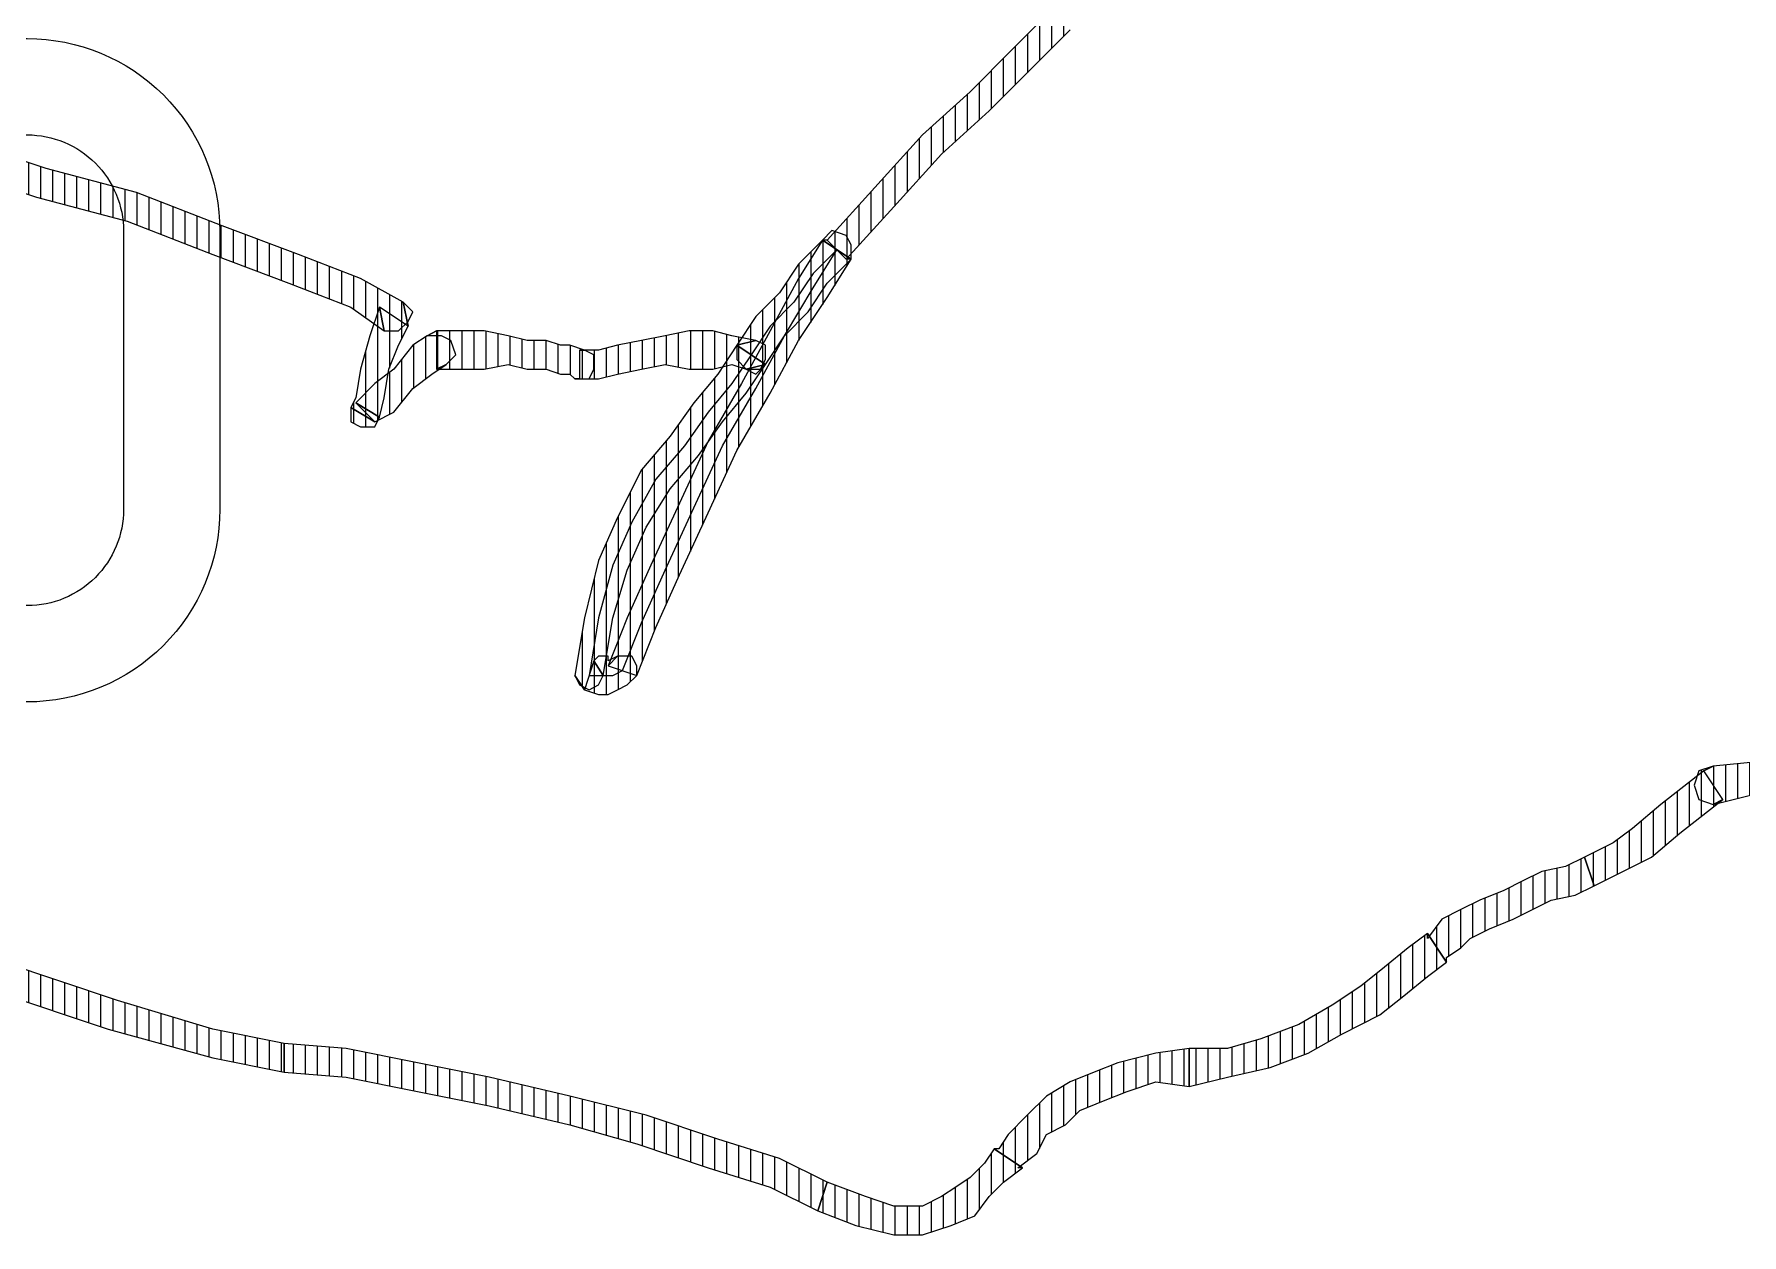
# Model space of a CAD drawing. Header units: millimetres. Extents: x 11489 to 12006, y 36725 to 37730.
# Drawn here: x 11588.21 to 11605.94, y 37400.1 to 37412.57 of the extents above; entities that cross this region are included whole.
import ezdxf

# ---------------------------------------------------------------- set-up
doc = ezdxf.new("R2010")
doc.units = ezdxf.units.MM
for name, color, linetype in [('Kıtc-002 Çizgi', 7, 'Continuous'), ('OC-Mutfak_Ekipman', 252, 'Continuous'), ('S2000-002 Çizgi', 7, 'Continuous')]:
    doc.layers.add(name, color=color, linetype=linetype)
pattern_1 = [(360, (-19413.11011, 29189.02214), (1e-16, 0.125), [25])]

# ---------------------------------------------------------------- blocks, each defined once
blk = doc.blocks.new('A$C0b4f8896')
at = {"ltscale": 30}
h = blk.add_hatch(dxfattribs=at)
h.set_pattern_fill('DC_LINES', color=256, scale=0.1, style=0)
h.set_pattern_definition(pattern_1)
edge = h.paths.add_edge_path(flags=0)
edge.add_line((57.87, 48.832), (57.92, 48.733))
edge.add_line((57.92, 48.733), (57.771, 49.327))
edge.add_line((57.771, 49.327), (57.523, 49.921))
edge.add_line((57.523, 49.921), (57.125, 50.613))
edge.add_line((57.125, 50.613), (56.629, 51.257))
edge.add_line((56.629, 51.257), (56.082, 51.851))
edge.add_line((56.082, 51.851), (55.536, 52.395))
edge.add_line((55.536, 52.395), (55.089, 52.889))
edge.add_line((55.089, 52.889), (54.691, 53.285))
edge.add_line((54.691, 53.285), (54.493, 52.988))
edge.add_line((54.493, 52.988), (54.89, 52.691))
edge.add_line((54.89, 52.691), (55.337, 52.196))
edge.add_line((55.337, 52.196), (55.883, 51.652))
edge.add_line((55.883, 51.652), (56.331, 51.059))
edge.add_line((56.331, 51.059), (56.827, 50.415))
edge.add_line((56.827, 50.415), (57.225, 49.821))
edge.add_line((57.225, 49.821), (57.473, 49.228))
edge.add_line((57.473, 49.228), (57.523, 48.733))
edge.add_line((57.523, 48.733), (57.572, 48.634))
edge.add_line((57.572, 48.634), (57.523, 48.733))
edge.add_line((57.523, 48.733), (57.572, 48.585))
edge.add_line((57.572, 48.585), (57.721, 48.535))
edge.add_line((57.721, 48.535), (57.87, 48.585))
edge.add_line((57.87, 48.585), (57.92, 48.733))
h = blk.add_hatch(dxfattribs=at)
h.set_pattern_fill('DC_LINES', color=256, scale=0.1, style=0)
h.set_pattern_definition(pattern_1)
edge = h.paths.add_edge_path(flags=0)
edge.add_line((57.87, 48.832), (57.92, 48.733))
edge.add_line((57.92, 48.733), (57.771, 49.327))
edge.add_line((57.771, 49.327), (57.523, 49.921))
edge.add_line((57.523, 49.921), (57.125, 50.613))
edge.add_line((57.125, 50.613), (56.629, 51.257))
edge.add_line((56.629, 51.257), (56.082, 51.851))
edge.add_line((56.082, 51.851), (55.536, 52.395))
edge.add_line((55.536, 52.395), (55.089, 52.889))
edge.add_line((55.089, 52.889), (54.691, 53.285))
edge.add_line((54.691, 53.285), (54.493, 52.988))
edge.add_line((54.493, 52.988), (54.89, 52.691))
edge.add_line((54.89, 52.691), (55.337, 52.196))
edge.add_line((55.337, 52.196), (55.883, 51.652))
edge.add_line((55.883, 51.652), (56.331, 51.059))
edge.add_line((56.331, 51.059), (56.827, 50.415))
edge.add_line((56.827, 50.415), (57.225, 49.821))
edge.add_line((57.225, 49.821), (57.473, 49.228))
edge.add_line((57.473, 49.228), (57.523, 48.733))
edge.add_line((57.523, 48.733), (57.572, 48.634))
edge.add_line((57.572, 48.634), (57.523, 48.733))
edge.add_line((57.523, 48.733), (57.572, 48.585))
edge.add_line((57.572, 48.585), (57.721, 48.535))
edge.add_line((57.721, 48.535), (57.87, 48.585))
edge.add_line((57.87, 48.585), (57.92, 48.733))
h = blk.add_hatch(dxfattribs=at)
h.set_pattern_fill('DC_LINES', color=256, scale=0.1, style=0)
h.set_pattern_definition(pattern_1)
edge = h.paths.add_edge_path(flags=0)
edge.add_line((58.765, 47.496), (58.616, 47.793))
edge.add_line((58.616, 47.793), (58.467, 48.09))
edge.add_line((58.467, 48.09), (58.218, 48.387))
edge.add_line((58.218, 48.387), (57.87, 48.832))
edge.add_line((57.87, 48.832), (57.572, 48.634))
edge.add_line((57.572, 48.634), (57.92, 48.188))
edge.add_line((57.92, 48.188), (58.169, 47.893))
edge.add_line((58.169, 47.893), (58.318, 47.694))
edge.add_line((58.318, 47.694), (58.467, 47.397))
h = blk.add_hatch(dxfattribs=at)
h.set_pattern_fill('DC_LINES', color=256, scale=0.1, style=0)
h.set_pattern_definition(pattern_1)
edge = h.paths.add_edge_path(flags=0)
edge.add_line((58.765, 47.496), (58.616, 47.793))
edge.add_line((58.616, 47.793), (58.467, 48.09))
edge.add_line((58.467, 48.09), (58.218, 48.387))
edge.add_line((58.218, 48.387), (57.87, 48.832))
edge.add_line((57.87, 48.832), (57.572, 48.634))
edge.add_line((57.572, 48.634), (57.92, 48.188))
edge.add_line((57.92, 48.188), (58.169, 47.893))
edge.add_line((58.169, 47.893), (58.318, 47.694))
edge.add_line((58.318, 47.694), (58.467, 47.397))
h = blk.add_hatch(dxfattribs=at)
h.set_pattern_fill('DC_LINES', color=256, scale=0.1, style=0)
h.set_pattern_definition(pattern_1)
edge = h.paths.add_edge_path(flags=0)
edge.add_line((59.559, 45.963), (59.51, 45.963))
edge.add_line((59.51, 45.963), (59.41, 46.111))
edge.add_line((59.41, 46.111), (59.311, 46.21))
edge.add_line((59.311, 46.21), (59.212, 46.408))
edge.add_line((59.212, 46.408), (59.112, 46.655))
edge.add_line((59.112, 46.655), (59.013, 46.854))
edge.add_line((59.013, 46.854), (58.914, 47.051))
edge.add_line((58.914, 47.051), (58.864, 47.299))
edge.add_line((58.864, 47.299), (58.765, 47.496))
edge.add_line((58.765, 47.496), (58.467, 47.397))
edge.add_line((58.467, 47.397), (58.566, 47.199))
edge.add_line((58.566, 47.199), (58.616, 46.952))
edge.add_line((58.616, 46.952), (58.715, 46.754))
edge.add_line((58.715, 46.754), (58.814, 46.557))
edge.add_line((58.814, 46.557), (58.914, 46.309))
edge.add_line((58.914, 46.309), (59.013, 46.111))
edge.add_line((59.013, 46.111), (59.112, 45.913))
edge.add_line((59.112, 45.913), (59.311, 45.765))
edge.add_line((59.311, 45.765), (59.261, 45.765))
h = blk.add_hatch(dxfattribs=at)
h.set_pattern_fill('DC_LINES', color=256, scale=0.1, style=0)
h.set_pattern_definition(pattern_1)
edge = h.paths.add_edge_path(flags=0)
edge.add_line((59.559, 45.963), (59.51, 45.963))
edge.add_line((59.51, 45.963), (59.41, 46.111))
edge.add_line((59.41, 46.111), (59.311, 46.21))
edge.add_line((59.311, 46.21), (59.212, 46.408))
edge.add_line((59.212, 46.408), (59.112, 46.655))
edge.add_line((59.112, 46.655), (59.013, 46.854))
edge.add_line((59.013, 46.854), (58.914, 47.051))
edge.add_line((58.914, 47.051), (58.864, 47.299))
edge.add_line((58.864, 47.299), (58.765, 47.496))
edge.add_line((58.765, 47.496), (58.467, 47.397))
edge.add_line((58.467, 47.397), (58.566, 47.199))
edge.add_line((58.566, 47.199), (58.616, 46.952))
edge.add_line((58.616, 46.952), (58.715, 46.754))
edge.add_line((58.715, 46.754), (58.814, 46.557))
edge.add_line((58.814, 46.557), (58.914, 46.309))
edge.add_line((58.914, 46.309), (59.013, 46.111))
edge.add_line((59.013, 46.111), (59.112, 45.913))
edge.add_line((59.112, 45.913), (59.311, 45.765))
edge.add_line((59.311, 45.765), (59.261, 45.765))
h = blk.add_hatch(dxfattribs=at)
h.set_pattern_fill('DC_LINES', color=256, scale=0.1, style=0)
h.set_pattern_definition(pattern_1)
edge = h.paths.add_edge_path(flags=0)
edge.add_line((60.851, 43.291), (60.752, 43.687))
edge.add_line((60.752, 43.687), (60.652, 44.132))
edge.add_line((60.652, 44.132), (60.503, 44.527))
edge.add_line((60.503, 44.527), (60.305, 44.874))
edge.add_line((60.305, 44.874), (60.106, 45.27))
edge.add_line((60.106, 45.27), (59.907, 45.518))
edge.add_line((59.907, 45.518), (59.708, 45.765))
edge.add_line((59.708, 45.765), (59.559, 45.963))
edge.add_line((59.559, 45.963), (59.261, 45.765))
edge.add_line((59.261, 45.765), (59.41, 45.566))
edge.add_line((59.41, 45.566), (59.609, 45.319))
edge.add_line((59.609, 45.319), (59.808, 45.072))
edge.add_line((59.808, 45.072), (60.006, 44.775))
edge.add_line((60.006, 44.775), (60.205, 44.429))
edge.add_line((60.205, 44.429), (60.354, 44.033))
edge.add_line((60.354, 44.033), (60.454, 43.687))
edge.add_line((60.454, 43.687), (60.454, 43.291))
h = blk.add_hatch(dxfattribs=at)
h.set_pattern_fill('DC_LINES', color=256, scale=0.1, style=0)
h.set_pattern_definition(pattern_1)
edge = h.paths.add_edge_path(flags=0)
edge.add_line((60.851, 43.291), (60.752, 43.687))
edge.add_line((60.752, 43.687), (60.652, 44.132))
edge.add_line((60.652, 44.132), (60.503, 44.527))
edge.add_line((60.503, 44.527), (60.305, 44.874))
edge.add_line((60.305, 44.874), (60.106, 45.27))
edge.add_line((60.106, 45.27), (59.907, 45.518))
edge.add_line((59.907, 45.518), (59.708, 45.765))
edge.add_line((59.708, 45.765), (59.559, 45.963))
edge.add_line((59.559, 45.963), (59.261, 45.765))
edge.add_line((59.261, 45.765), (59.41, 45.566))
edge.add_line((59.41, 45.566), (59.609, 45.319))
edge.add_line((59.609, 45.319), (59.808, 45.072))
edge.add_line((59.808, 45.072), (60.006, 44.775))
edge.add_line((60.006, 44.775), (60.205, 44.429))
edge.add_line((60.205, 44.429), (60.354, 44.033))
edge.add_line((60.354, 44.033), (60.454, 43.687))
edge.add_line((60.454, 43.687), (60.454, 43.291))
h = blk.add_hatch(dxfattribs=at)
h.set_pattern_fill('DC_LINES', color=256, scale=0.1, style=0)
h.set_pattern_definition(pattern_1)
edge = h.paths.add_edge_path(flags=0)
edge.add_line((61.695, 41.56), (61.695, 41.51))
edge.add_line((61.695, 41.51), (61.546, 41.708))
edge.add_line((61.546, 41.708), (61.348, 41.807))
edge.add_line((61.348, 41.807), (61.248, 42.005))
edge.add_line((61.248, 42.005), (61.099, 42.153))
edge.add_line((61.099, 42.153), (61, 42.4))
edge.add_line((61, 42.4), (60.901, 42.647))
edge.add_line((60.901, 42.647), (60.801, 42.944))
edge.add_line((60.801, 42.944), (60.851, 43.291))
edge.add_line((60.851, 43.291), (60.454, 43.291))
edge.add_line((60.454, 43.291), (60.503, 42.944))
edge.add_line((60.503, 42.944), (60.603, 42.549))
edge.add_line((60.603, 42.549), (60.702, 42.302))
edge.add_line((60.702, 42.302), (60.801, 42.054))
edge.add_line((60.801, 42.054), (60.95, 41.807))
edge.add_line((60.95, 41.807), (61.149, 41.608))
edge.add_line((61.149, 41.608), (61.348, 41.411))
edge.add_line((61.348, 41.411), (61.497, 41.312))
edge.add_line((61.497, 41.312), (61.497, 41.263))
h = blk.add_hatch(dxfattribs=at)
h.set_pattern_fill('DC_LINES', color=256, scale=0.1, style=0)
h.set_pattern_definition(pattern_1)
edge = h.paths.add_edge_path(flags=0)
edge.add_line((61.695, 41.56), (61.695, 41.51))
edge.add_line((61.695, 41.51), (61.546, 41.708))
edge.add_line((61.546, 41.708), (61.348, 41.807))
edge.add_line((61.348, 41.807), (61.248, 42.005))
edge.add_line((61.248, 42.005), (61.099, 42.153))
edge.add_line((61.099, 42.153), (61, 42.4))
edge.add_line((61, 42.4), (60.901, 42.647))
edge.add_line((60.901, 42.647), (60.801, 42.944))
edge.add_line((60.801, 42.944), (60.851, 43.291))
edge.add_line((60.851, 43.291), (60.454, 43.291))
edge.add_line((60.454, 43.291), (60.503, 42.944))
edge.add_line((60.503, 42.944), (60.603, 42.549))
edge.add_line((60.603, 42.549), (60.702, 42.302))
edge.add_line((60.702, 42.302), (60.801, 42.054))
edge.add_line((60.801, 42.054), (60.95, 41.807))
edge.add_line((60.95, 41.807), (61.149, 41.608))
edge.add_line((61.149, 41.608), (61.348, 41.411))
edge.add_line((61.348, 41.411), (61.497, 41.312))
edge.add_line((61.497, 41.312), (61.497, 41.263))
h = blk.add_hatch(dxfattribs=at)
h.set_pattern_fill('DC_LINES', color=256, scale=0.1, style=0)
h.set_pattern_definition(pattern_1)
edge = h.paths.add_edge_path(flags=0)
edge.add_line((48.979, 42.499), (49.128, 42.351))
edge.add_line((49.128, 42.351), (49.376, 42.202))
edge.add_line((49.376, 42.202), (49.674, 41.856))
edge.add_line((49.674, 41.856), (50.072, 41.46))
edge.add_line((50.072, 41.46), (50.519, 41.016))
edge.add_line((50.519, 41.016), (50.966, 40.521))
edge.add_line((50.966, 40.521), (51.512, 40.025))
edge.add_line((51.512, 40.025), (52.059, 39.531))
edge.add_line((52.059, 39.531), (52.257, 39.729))
edge.add_line((52.257, 39.729), (51.711, 40.224))
edge.add_line((51.711, 40.224), (51.164, 40.718))
edge.add_line((51.164, 40.718), (50.717, 41.213))
edge.add_line((50.717, 41.213), (50.27, 41.658))
edge.add_line((50.27, 41.658), (49.873, 42.054))
edge.add_line((49.873, 42.054), (49.575, 42.4))
edge.add_line((49.575, 42.4), (49.327, 42.647))
edge.add_line((49.327, 42.647), (49.177, 42.796))
h = blk.add_hatch(dxfattribs=at)
h.set_pattern_fill('DC_LINES', color=256, scale=0.1, style=0)
h.set_pattern_definition(pattern_1)
edge = h.paths.add_edge_path(flags=0)
edge.add_line((62.142, 39.432), (62.292, 39.828))
edge.add_line((62.292, 39.828), (62.391, 40.224))
edge.add_line((62.391, 40.224), (62.391, 40.521))
edge.add_line((62.391, 40.521), (62.292, 40.817))
edge.add_line((62.292, 40.817), (62.192, 41.064))
edge.add_line((62.192, 41.064), (61.993, 41.213))
edge.add_line((61.993, 41.213), (61.844, 41.361))
edge.add_line((61.844, 41.361), (61.695, 41.56))
edge.add_line((61.695, 41.56), (61.497, 41.263))
edge.add_line((61.497, 41.263), (61.646, 41.163))
edge.add_line((61.646, 41.163), (61.795, 41.016))
edge.add_line((61.795, 41.016), (61.894, 40.866))
edge.add_line((61.894, 40.866), (61.993, 40.718))
edge.add_line((61.993, 40.718), (62.093, 40.521))
edge.add_line((62.093, 40.521), (62.093, 40.224))
edge.add_line((62.093, 40.224), (61.993, 39.927))
edge.add_line((61.993, 39.927), (61.844, 39.531))
h = blk.add_hatch(dxfattribs=at)
h.set_pattern_fill('DC_LINES', color=256, scale=0.1, style=0)
h.set_pattern_definition(pattern_1)
edge = h.paths.add_edge_path(flags=0)
edge.add_line((62.142, 39.432), (62.292, 39.828))
edge.add_line((62.292, 39.828), (62.391, 40.224))
edge.add_line((62.391, 40.224), (62.391, 40.521))
edge.add_line((62.391, 40.521), (62.292, 40.817))
edge.add_line((62.292, 40.817), (62.192, 41.064))
edge.add_line((62.192, 41.064), (61.993, 41.213))
edge.add_line((61.993, 41.213), (61.844, 41.361))
edge.add_line((61.844, 41.361), (61.695, 41.56))
edge.add_line((61.695, 41.56), (61.497, 41.263))
edge.add_line((61.497, 41.263), (61.646, 41.163))
edge.add_line((61.646, 41.163), (61.795, 41.016))
edge.add_line((61.795, 41.016), (61.894, 40.866))
edge.add_line((61.894, 40.866), (61.993, 40.718))
edge.add_line((61.993, 40.718), (62.093, 40.521))
edge.add_line((62.093, 40.521), (62.093, 40.224))
edge.add_line((62.093, 40.224), (61.993, 39.927))
edge.add_line((61.993, 39.927), (61.844, 39.531))
h = blk.add_hatch(dxfattribs=at)
h.set_pattern_fill('DC_LINES', color=256, scale=0.1, style=0)
h.set_pattern_definition(pattern_1)
edge = h.paths.add_edge_path(flags=0)
edge.add_line((52.257, 39.778), (52.059, 39.481))
edge.add_line((52.059, 39.481), (52.456, 39.234))
edge.add_line((52.456, 39.234), (53.002, 38.938))
edge.add_line((53.002, 38.938), (53.549, 38.641))
edge.add_line((53.549, 38.641), (54.145, 38.294))
edge.add_line((54.145, 38.294), (54.791, 37.997))
edge.add_line((54.791, 37.997), (55.436, 37.7))
edge.add_line((55.436, 37.7), (55.983, 37.453))
edge.add_line((55.983, 37.453), (56.48, 37.255))
edge.add_line((56.48, 37.255), (56.579, 37.552))
edge.add_line((56.579, 37.552), (56.082, 37.75))
edge.add_line((56.082, 37.75), (55.536, 37.997))
edge.add_line((55.536, 37.997), (54.89, 38.294))
edge.add_line((54.89, 38.294), (54.244, 38.591))
edge.add_line((54.244, 38.591), (53.648, 38.938))
edge.add_line((53.648, 38.938), (53.102, 39.234))
edge.add_line((53.102, 39.234), (52.655, 39.531))
edge.add_line((52.655, 39.531), (52.257, 39.778))
edge.add_line((52.257, 39.778), (52.059, 39.481))
edge.add_line((52.059, 39.481), (52.257, 39.778))
edge.add_line((52.257, 39.778), (52.108, 39.778))
edge.add_line((52.108, 39.778), (52.009, 39.729))
edge.add_line((52.009, 39.729), (51.959, 39.58))
edge.add_line((51.959, 39.58), (52.059, 39.481))
h = blk.add_hatch(dxfattribs=at)
h.set_pattern_fill('DC_LINES', color=256, scale=0.1, style=0)
h.set_pattern_definition(pattern_1)
h.paths.add_polyline_path([(53.35, 38.888), (53.052, 39.086), (52.804, 39.333), (52.506, 39.531), (52.257, 39.778), (52.059, 39.481), (52.307, 39.234), (52.605, 39.036), (52.853, 38.789), (53.151, 38.591), (53.3, 38.591), (53.4, 38.689), (53.449, 38.789)], flags=0)
h = blk.add_hatch(dxfattribs=at)
h.set_pattern_fill('DC_LINES', color=256, scale=0.1, style=0)
h.set_pattern_definition(pattern_1)
edge = h.paths.add_edge_path(flags=0)
edge.add_line((52.059, 39.531), (52.059, 39.481))
edge.add_line((52.059, 39.481), (52.307, 39.234))
edge.add_line((52.307, 39.234), (52.605, 39.036))
edge.add_line((52.605, 39.036), (52.853, 38.789))
edge.add_line((52.853, 38.789), (53.151, 38.591))
edge.add_line((53.151, 38.591), (53.35, 38.888))
edge.add_line((53.35, 38.888), (53.052, 39.086))
edge.add_line((53.052, 39.086), (52.804, 39.333))
edge.add_line((52.804, 39.333), (52.506, 39.531))
edge.add_line((52.506, 39.531), (52.257, 39.778))
edge.add_line((52.257, 39.778), (52.257, 39.729))
h = blk.add_hatch(dxfattribs=at)
h.set_pattern_fill('DC_LINES', color=256, scale=0.1, style=0)
h.set_pattern_definition(pattern_1)
h.paths.add_polyline_path([(52.158, 39.63), (52.406, 39.383), (52.704, 39.185), (52.953, 38.938), (53.251, 38.739), (53.549, 38.541), (53.847, 38.294), (54.195, 38.047), (54.542, 37.75), (54.989, 37.502), (55.436, 37.305), (55.983, 37.156), (56.579, 37.057), (56.579, 37.156), (56.579, 37.255), (56.579, 37.305), (56.529, 37.403), (56.033, 37.602), (55.486, 37.849), (54.84, 38.146), (54.195, 38.442), (53.599, 38.789), (53.052, 39.086), (52.555, 39.383)], flags=0)
h = blk.add_hatch(dxfattribs=at)
h.set_pattern_fill('DC_LINES', color=256, scale=0.1, style=0)
h.set_pattern_definition(pattern_1)
edge = h.paths.add_edge_path(flags=0)
edge.add_line((60.702, 33.891), (60.752, 34.534))
edge.add_line((60.752, 34.534), (60.901, 35.276))
edge.add_line((60.901, 35.276), (61.05, 36.019))
edge.add_line((61.05, 36.019), (61.248, 36.859))
edge.add_line((61.248, 36.859), (61.447, 37.552))
edge.add_line((61.447, 37.552), (61.695, 38.294))
edge.add_line((61.695, 38.294), (61.894, 38.938))
edge.add_line((61.894, 38.938), (62.142, 39.432))
edge.add_line((62.142, 39.432), (61.844, 39.531))
edge.add_line((61.844, 39.531), (61.596, 39.036))
edge.add_line((61.596, 39.036), (61.397, 38.393))
edge.add_line((61.397, 38.393), (61.149, 37.65))
edge.add_line((61.149, 37.65), (60.95, 36.859))
edge.add_line((60.95, 36.859), (60.752, 36.019))
edge.add_line((60.752, 36.019), (60.603, 35.276))
edge.add_line((60.603, 35.276), (60.454, 34.534))
edge.add_line((60.454, 34.534), (60.404, 33.891))
h = blk.add_hatch(dxfattribs=at)
h.set_pattern_fill('DC_LINES', color=256, scale=0.1, style=0)
h.set_pattern_definition(pattern_1)
edge = h.paths.add_edge_path(flags=0)
edge.add_line((60.702, 33.891), (60.752, 34.534))
edge.add_line((60.752, 34.534), (60.901, 35.276))
edge.add_line((60.901, 35.276), (61.05, 36.019))
edge.add_line((61.05, 36.019), (61.248, 36.859))
edge.add_line((61.248, 36.859), (61.447, 37.552))
edge.add_line((61.447, 37.552), (61.695, 38.294))
edge.add_line((61.695, 38.294), (61.894, 38.938))
edge.add_line((61.894, 38.938), (62.142, 39.432))
edge.add_line((62.142, 39.432), (61.844, 39.531))
edge.add_line((61.844, 39.531), (61.596, 39.036))
edge.add_line((61.596, 39.036), (61.397, 38.393))
edge.add_line((61.397, 38.393), (61.149, 37.65))
edge.add_line((61.149, 37.65), (60.95, 36.859))
edge.add_line((60.95, 36.859), (60.752, 36.019))
edge.add_line((60.752, 36.019), (60.603, 35.276))
edge.add_line((60.603, 35.276), (60.454, 34.534))
edge.add_line((60.454, 34.534), (60.404, 33.891))
h = blk.add_hatch(dxfattribs=at)
h.set_pattern_fill('DC_LINES', color=256, scale=0.1, style=0)
h.set_pattern_definition(pattern_1)
edge = h.paths.add_edge_path(flags=0)
edge.add_line((53.151, 38.591), (53.102, 38.789))
edge.add_line((53.102, 38.789), (53.052, 38.541))
edge.add_line((53.052, 38.541), (53.002, 38.344))
edge.add_line((53.002, 38.344), (53.002, 38.096))
edge.add_line((53.002, 38.096), (53.052, 37.849))
edge.add_line((53.052, 37.849), (53.102, 37.602))
edge.add_line((53.102, 37.602), (53.151, 37.354))
edge.add_line((53.151, 37.354), (53.201, 37.156))
edge.add_line((53.201, 37.156), (53.201, 36.958))
edge.add_line((53.201, 36.958), (53.499, 36.958))
edge.add_line((53.499, 36.958), (53.499, 37.156))
edge.add_line((53.499, 37.156), (53.449, 37.354))
edge.add_line((53.449, 37.354), (53.4, 37.602))
edge.add_line((53.4, 37.602), (53.35, 37.849))
edge.add_line((53.35, 37.849), (53.4, 38.096))
edge.add_line((53.4, 38.096), (53.4, 38.344))
edge.add_line((53.4, 38.344), (53.35, 38.541))
edge.add_line((53.35, 38.541), (53.4, 38.689))
edge.add_line((53.4, 38.689), (53.35, 38.888))
edge.add_line((53.35, 38.888), (53.4, 38.689))
edge.add_line((53.4, 38.689), (53.4, 38.838))
edge.add_line((53.4, 38.838), (53.3, 38.888))
edge.add_line((53.3, 38.888), (53.151, 38.888))
edge.add_line((53.151, 38.888), (53.102, 38.789))
h = blk.add_hatch(dxfattribs=at)
h.set_pattern_fill('DC_LINES', color=256, scale=0.1, style=0)
h.set_pattern_definition(pattern_1)
edge = h.paths.add_edge_path(flags=0)
edge.add_line((56.43, 37.106), (56.579, 37.205))
edge.add_line((56.579, 37.205), (55.983, 37.305))
edge.add_line((55.983, 37.305), (55.486, 37.453))
edge.add_line((55.486, 37.453), (55.039, 37.65))
edge.add_line((55.039, 37.65), (54.642, 37.898))
edge.add_line((54.642, 37.898), (54.294, 38.195))
edge.add_line((54.294, 38.195), (53.946, 38.442))
edge.add_line((53.946, 38.442), (53.648, 38.689))
edge.add_line((53.648, 38.689), (53.35, 38.888))
edge.add_line((53.35, 38.888), (53.151, 38.591))
edge.add_line((53.151, 38.591), (53.449, 38.393))
edge.add_line((53.449, 38.393), (53.747, 38.146))
edge.add_line((53.747, 38.146), (54.095, 37.898))
edge.add_line((54.095, 37.898), (54.443, 37.602))
edge.add_line((54.443, 37.602), (54.94, 37.354))
edge.add_line((54.94, 37.354), (55.387, 37.156))
edge.add_line((55.387, 37.156), (55.983, 37.008))
edge.add_line((55.983, 37.008), (56.579, 36.908))
edge.add_line((56.579, 36.908), (56.728, 37.008))
edge.add_line((56.728, 37.008), (56.579, 36.908))
edge.add_line((56.579, 36.908), (56.678, 36.958))
edge.add_line((56.678, 36.958), (56.728, 37.057))
edge.add_line((56.728, 37.057), (56.678, 37.156))
edge.add_line((56.678, 37.156), (56.579, 37.205))
h = blk.add_hatch(dxfattribs=at)
h.set_pattern_fill('DC_LINES', color=256, scale=0.1, style=0)
h.set_pattern_definition(pattern_1)
edge = h.paths.add_edge_path(flags=0)
edge.add_line((56.48, 37.255), (56.38, 37.354))
edge.add_line((56.38, 37.354), (56.43, 37.255))
edge.add_line((56.43, 37.255), (56.38, 37.255))
edge.add_line((56.38, 37.255), (56.38, 37.156))
edge.add_line((56.38, 37.156), (56.43, 37.106))
edge.add_line((56.43, 37.106), (56.728, 37.008))
edge.add_line((56.728, 37.008), (56.778, 37.156))
edge.add_line((56.778, 37.156), (56.778, 37.255))
edge.add_line((56.778, 37.255), (56.728, 37.354))
edge.add_line((56.728, 37.354), (56.678, 37.453))
edge.add_line((56.678, 37.453), (56.579, 37.552))
edge.add_line((56.579, 37.552), (56.678, 37.453))
edge.add_line((56.678, 37.453), (56.579, 37.552))
edge.add_line((56.579, 37.552), (56.48, 37.552))
edge.add_line((56.48, 37.552), (56.38, 37.502))
edge.add_line((56.38, 37.502), (56.38, 37.354))
h = blk.add_hatch(dxfattribs=at)
h.set_pattern_fill('DC_LINES', color=256, scale=0.1, style=0)
h.set_pattern_definition(pattern_1)
edge = h.paths.add_edge_path(flags=0)
edge.add_line((53.201, 36.958), (53.201, 37.008))
edge.add_line((53.201, 37.008), (53.151, 36.859))
edge.add_line((53.151, 36.859), (53.151, 36.761))
edge.add_line((53.151, 36.761), (53.102, 36.611))
edge.add_line((53.102, 36.611), (53.102, 36.414))
edge.add_line((53.102, 36.414), (53.052, 36.216))
edge.add_line((53.052, 36.216), (53.002, 35.969))
edge.add_line((53.002, 35.969), (53.002, 35.722))
edge.add_line((53.002, 35.722), (53.002, 35.474))
edge.add_line((53.002, 35.474), (53.4, 35.474))
edge.add_line((53.4, 35.474), (53.4, 35.722))
edge.add_line((53.4, 35.722), (53.4, 35.969))
edge.add_line((53.4, 35.969), (53.35, 36.216))
edge.add_line((53.35, 36.216), (53.4, 36.414))
edge.add_line((53.4, 36.414), (53.4, 36.611))
edge.add_line((53.4, 36.611), (53.449, 36.761))
edge.add_line((53.449, 36.761), (53.449, 36.859))
edge.add_line((53.449, 36.859), (53.499, 36.908))
edge.add_line((53.499, 36.908), (53.499, 36.958))
edge.add_line((53.499, 36.958), (53.499, 36.908))
edge.add_line((53.499, 36.908), (53.499, 37.057))
edge.add_line((53.499, 37.057), (53.4, 37.106))
edge.add_line((53.4, 37.106), (53.251, 37.106))
edge.add_line((53.251, 37.106), (53.201, 37.008))
h = blk.add_hatch(dxfattribs=at)
h.set_pattern_fill('DC_LINES', color=256, scale=0.1, style=0)
h.set_pattern_definition(pattern_1)
edge = h.paths.add_edge_path(flags=0)
edge.add_line((53.002, 35.474), (53.052, 35.375))
edge.add_line((53.052, 35.375), (53.151, 35.227))
edge.add_line((53.151, 35.227), (53.4, 35.028))
edge.add_line((53.4, 35.028), (53.549, 34.831))
edge.add_line((53.549, 34.831), (53.747, 34.633))
edge.add_line((53.747, 34.633), (53.946, 34.831))
edge.add_line((53.946, 34.831), (53.847, 35.028))
edge.add_line((53.847, 35.028), (53.599, 35.227))
edge.add_line((53.599, 35.227), (53.449, 35.425))
edge.add_line((53.449, 35.425), (53.35, 35.573))
edge.add_line((53.35, 35.573), (53.4, 35.474))
edge.add_line((53.4, 35.474), (53.35, 35.573))
edge.add_line((53.35, 35.573), (53.251, 35.672))
edge.add_line((53.251, 35.672), (53.102, 35.622))
edge.add_line((53.102, 35.622), (53.052, 35.523))
edge.add_line((53.052, 35.523), (53.052, 35.375))
h = blk.add_hatch(dxfattribs=at)
h.set_pattern_fill('DC_LINES', color=256, scale=0.1, style=0)
h.set_pattern_definition(pattern_1)
edge = h.paths.add_edge_path(flags=0)
edge.add_line((52.953, 35.177), (52.704, 35.128))
edge.add_line((52.704, 35.128), (52.456, 34.683))
edge.add_line((52.456, 34.683), (52.208, 34.039))
edge.add_line((52.208, 34.039), (51.91, 33.247))
edge.add_line((51.91, 33.247), (51.562, 32.356))
edge.add_line((51.562, 32.356), (51.313, 31.417))
edge.add_line((51.313, 31.417), (51.015, 30.526))
edge.add_line((51.015, 30.526), (50.817, 29.636))
edge.add_line((50.817, 29.636), (50.717, 28.943))
edge.add_line((50.717, 28.943), (51.015, 28.943))
edge.add_line((51.015, 28.943), (51.115, 29.636))
edge.add_line((51.115, 29.636), (51.313, 30.428))
edge.add_line((51.313, 30.428), (51.612, 31.318))
edge.add_line((51.612, 31.318), (51.86, 32.258))
edge.add_line((51.86, 32.258), (52.208, 33.148))
edge.add_line((52.208, 33.148), (52.506, 33.94))
edge.add_line((52.506, 33.94), (52.754, 34.583))
edge.add_line((52.754, 34.583), (53.002, 34.93))
edge.add_line((53.002, 34.93), (52.754, 34.88))
edge.add_line((52.754, 34.88), (53.002, 34.93))
edge.add_line((53.002, 34.93), (53.002, 35.078))
edge.add_line((53.002, 35.078), (52.903, 35.177))
edge.add_line((52.903, 35.177), (52.804, 35.227))
edge.add_line((52.804, 35.227), (52.704, 35.128))
h = blk.add_hatch(dxfattribs=at)
h.set_pattern_fill('DC_LINES', color=256, scale=0.1, style=0)
h.set_pattern_definition(pattern_1)
edge = h.paths.add_edge_path(flags=0)
edge.add_line((53.747, 34.633), (53.897, 34.88))
edge.add_line((53.897, 34.88), (53.698, 34.93))
edge.add_line((53.698, 34.93), (53.4, 34.979))
edge.add_line((53.4, 34.979), (53.151, 35.078))
edge.add_line((53.151, 35.078), (52.953, 35.177))
edge.add_line((52.953, 35.177), (52.754, 34.88))
edge.add_line((52.754, 34.88), (53.052, 34.781))
edge.add_line((53.052, 34.781), (53.4, 34.683))
edge.add_line((53.4, 34.683), (53.698, 34.633))
edge.add_line((53.698, 34.633), (53.797, 34.583))
edge.add_line((53.797, 34.583), (53.946, 34.831))
edge.add_line((53.946, 34.831), (53.797, 34.583))
edge.add_line((53.797, 34.583), (53.946, 34.583))
edge.add_line((53.946, 34.583), (53.996, 34.683))
edge.add_line((53.996, 34.683), (53.996, 34.831))
edge.add_line((53.996, 34.831), (53.897, 34.88))
h = blk.add_hatch(dxfattribs=at)
h.set_pattern_fill('DC_LINES', color=256, scale=0.1, style=0)
h.set_pattern_definition(pattern_1)
edge = h.paths.add_edge_path(flags=0)
edge.add_line((57.622, 25.975), (57.721, 26.024))
edge.add_line((57.721, 26.024), (58.069, 26.519))
edge.add_line((58.069, 26.519), (58.467, 27.36))
edge.add_line((58.467, 27.36), (58.963, 28.398))
edge.add_line((58.963, 28.398), (59.41, 29.636))
edge.add_line((59.41, 29.636), (59.857, 30.873))
edge.add_line((59.857, 30.873), (60.255, 32.061))
edge.add_line((60.255, 32.061), (60.553, 33.148))
edge.add_line((60.553, 33.148), (60.702, 33.891))
edge.add_line((60.702, 33.891), (60.404, 33.891))
edge.add_line((60.404, 33.891), (60.255, 33.148))
edge.add_line((60.255, 33.148), (59.957, 32.159))
edge.add_line((59.957, 32.159), (59.559, 30.972))
edge.add_line((59.559, 30.972), (59.112, 29.734))
edge.add_line((59.112, 29.734), (58.665, 28.498))
edge.add_line((58.665, 28.498), (58.169, 27.459))
edge.add_line((58.169, 27.459), (57.771, 26.618))
edge.add_line((57.771, 26.618), (57.523, 26.222))
edge.add_line((57.523, 26.222), (57.622, 26.271))
edge.add_line((57.622, 26.271), (57.523, 26.222))
edge.add_line((57.523, 26.222), (57.473, 26.123))
edge.add_line((57.473, 26.123), (57.523, 26.073))
edge.add_line((57.523, 26.073), (57.622, 26.024))
edge.add_line((57.622, 26.024), (57.721, 26.024))
h = blk.add_hatch(dxfattribs=at)
h.set_pattern_fill('DC_LINES', color=256, scale=0.1, style=0)
h.set_pattern_definition(pattern_1)
edge = h.paths.add_edge_path(flags=0)
edge.add_line((57.622, 25.975), (57.721, 26.024))
edge.add_line((57.721, 26.024), (58.069, 26.519))
edge.add_line((58.069, 26.519), (58.467, 27.36))
edge.add_line((58.467, 27.36), (58.963, 28.398))
edge.add_line((58.963, 28.398), (59.41, 29.636))
edge.add_line((59.41, 29.636), (59.857, 30.873))
edge.add_line((59.857, 30.873), (60.255, 32.061))
edge.add_line((60.255, 32.061), (60.553, 33.148))
edge.add_line((60.553, 33.148), (60.702, 33.891))
edge.add_line((60.702, 33.891), (60.404, 33.891))
edge.add_line((60.404, 33.891), (60.255, 33.148))
edge.add_line((60.255, 33.148), (59.957, 32.159))
edge.add_line((59.957, 32.159), (59.559, 30.972))
edge.add_line((59.559, 30.972), (59.112, 29.734))
edge.add_line((59.112, 29.734), (58.665, 28.498))
edge.add_line((58.665, 28.498), (58.169, 27.459))
edge.add_line((58.169, 27.459), (57.771, 26.618))
edge.add_line((57.771, 26.618), (57.523, 26.222))
edge.add_line((57.523, 26.222), (57.622, 26.271))
edge.add_line((57.622, 26.271), (57.523, 26.222))
edge.add_line((57.523, 26.222), (57.473, 26.123))
edge.add_line((57.473, 26.123), (57.523, 26.073))
edge.add_line((57.523, 26.073), (57.622, 26.024))
edge.add_line((57.622, 26.024), (57.721, 26.024))
for p, q in [((57.92, 48.733), (57.771, 49.327)), ((57.92, 48.733), (57.771, 49.327)), ((57.473, 49.228), (57.523, 48.733)), ((57.473, 49.228), (57.523, 48.733)), ((57.87, 48.832), (57.572, 48.634)), ((57.87, 48.832), (57.572, 48.634)), ((57.87, 48.832), (57.92, 48.733)), ((57.92, 48.733), (57.87, 48.832)), ((57.87, 48.832), (57.87, 48.832)), ((57.87, 48.832), (57.92, 48.733)), ((57.92, 48.733), (57.87, 48.832)), ((57.87, 48.832), (57.87, 48.832)), ((58.218, 48.387), (57.87, 48.832)), ((58.218, 48.387), (57.87, 48.832)), ((57.523, 48.733), (57.572, 48.634)), ((57.572, 48.634), (57.523, 48.733)), ((57.523, 48.733), (57.572, 48.585)), ((57.523, 48.733), (57.572, 48.634)), ((57.572, 48.634), (57.523, 48.733)), ((57.523, 48.733), (57.572, 48.585)), ((57.572, 48.634), (57.92, 48.188)), ((57.572, 48.634), (57.92, 48.188)), ((57.87, 48.585), (57.92, 48.733)), ((57.87, 48.585), (57.92, 48.733)), ((57.572, 48.585), (57.721, 48.535)), ((57.572, 48.585), (57.721, 48.535)), ((57.721, 48.535), (57.87, 48.585)), ((57.721, 48.535), (57.87, 48.585)), ((58.467, 48.09), (58.218, 48.387)), ((58.467, 48.09), (58.218, 48.387)), ((57.92, 48.188), (58.169, 47.893)), ((57.92, 48.188), (58.169, 47.893)), ((58.616, 47.793), (58.467, 48.09)), ((58.616, 47.793), (58.467, 48.09)), ((58.169, 47.893), (58.318, 47.694)), ((58.169, 47.893), (58.318, 47.694)), ((58.765, 47.496), (58.616, 47.793)), ((58.765, 47.496), (58.616, 47.793)), ((58.318, 47.694), (58.467, 47.397)), ((58.318, 47.694), (58.467, 47.397)), ((58.765, 47.496), (58.467, 47.397)), ((58.765, 47.496), (58.467, 47.397)), ((58.467, 47.397), (58.765, 47.496)), ((58.467, 47.397), (58.765, 47.496)), ((58.467, 47.397), (58.566, 47.199)), ((58.467, 47.397), (58.566, 47.199)), ((58.467, 47.397), (58.467, 47.397)), ((58.467, 47.397), (58.467, 47.397)), ((58.864, 47.299), (58.765, 47.496)), ((58.864, 47.299), (58.765, 47.496)), ((58.765, 47.496), (58.765, 47.496)), ((58.765, 47.496), (58.765, 47.496)), ((58.765, 47.496), (58.765, 47.496)), ((58.765, 47.496), (58.765, 47.496)), ((58.566, 47.199), (58.616, 46.952)), ((58.566, 47.199), (58.616, 46.952)), ((58.914, 47.051), (58.864, 47.299)), ((58.914, 47.051), (58.864, 47.299)), ((59.013, 46.854), (58.914, 47.051)), ((59.013, 46.854), (58.914, 47.051)), ((58.616, 46.952), (58.715, 46.754)), ((58.616, 46.952), (58.715, 46.754)), ((59.112, 46.655), (59.013, 46.854)), ((59.112, 46.655), (59.013, 46.854)), ((58.715, 46.754), (58.814, 46.557)), ((58.715, 46.754), (58.814, 46.557)), ((59.212, 46.408), (59.112, 46.655)), ((59.212, 46.408), (59.112, 46.655)), ((58.814, 46.557), (58.914, 46.309)), ((58.814, 46.557), (58.914, 46.309)), ((58.914, 46.309), (59.013, 46.111)), ((58.914, 46.309), (59.013, 46.111)), ((59.311, 46.21), (59.212, 46.408)), ((59.311, 46.21), (59.212, 46.408)), ((59.41, 46.111), (59.311, 46.21)), ((59.41, 46.111), (59.311, 46.21)), ((59.013, 46.111), (59.112, 45.913)), ((59.013, 46.111), (59.112, 45.913)), ((59.261, 45.765), (59.559, 45.963)), ((59.261, 45.765), (59.559, 45.963)), ((59.559, 45.963), (59.261, 45.765)), ((59.559, 45.963), (59.261, 45.765)), ((59.51, 45.963), (59.41, 46.111)), ((59.51, 45.963), (59.41, 46.111)), ((59.559, 45.963), (59.51, 45.963)), ((59.559, 45.963), (59.51, 45.963)), ((59.559, 45.963), (59.559, 45.963)), ((59.559, 45.963), (59.559, 45.963)), ((59.708, 45.765), (59.559, 45.963)), ((59.708, 45.765), (59.559, 45.963)), ((59.112, 45.913), (59.311, 45.765)), ((59.112, 45.913), (59.311, 45.765)), ((59.311, 45.765), (59.261, 45.765)), ((59.311, 45.765), (59.261, 45.765)), ((59.261, 45.765), (59.41, 45.566)), ((59.261, 45.765), (59.41, 45.566)), ((59.907, 45.518), (59.708, 45.765)), ((59.907, 45.518), (59.708, 45.765)), ((59.41, 45.566), (59.609, 45.319)), ((59.41, 45.566), (59.609, 45.319)), ((60.106, 45.27), (59.907, 45.518)), ((60.106, 45.27), (59.907, 45.518)), ((59.609, 45.319), (59.808, 45.072)), ((59.609, 45.319), (59.808, 45.072)), ((60.305, 44.874), (60.106, 45.27)), ((60.305, 44.874), (60.106, 45.27)), ((59.808, 45.072), (60.006, 44.775)), ((59.808, 45.072), (60.006, 44.775)), ((60.503, 44.527), (60.305, 44.874)), ((60.503, 44.527), (60.305, 44.874)), ((60.006, 44.775), (60.205, 44.429)), ((60.006, 44.775), (60.205, 44.429)), ((60.652, 44.132), (60.503, 44.527)), ((60.652, 44.132), (60.503, 44.527)), ((60.205, 44.429), (60.354, 44.033)), ((60.205, 44.429), (60.354, 44.033)), ((60.354, 44.033), (60.454, 43.687)), ((60.354, 44.033), (60.454, 43.687)), ((60.752, 43.687), (60.652, 44.132)), ((60.752, 43.687), (60.652, 44.132)), ((60.454, 43.687), (60.454, 43.291)), ((60.454, 43.687), (60.454, 43.291)), ((60.851, 43.291), (60.752, 43.687)), ((60.851, 43.291), (60.752, 43.687)), ((60.454, 43.291), (60.454, 43.291)), ((60.454, 43.291), (60.851, 43.291)), ((60.454, 43.291), (60.454, 43.291)), ((60.454, 43.291), (60.851, 43.291)), ((60.851, 43.291), (60.454, 43.291)), ((60.454, 43.291), (60.503, 42.944)), ((60.851, 43.291), (60.454, 43.291)), ((60.454, 43.291), (60.503, 42.944)), ((60.801, 42.944), (60.851, 43.291)), ((60.801, 42.944), (60.851, 43.291)), ((60.851, 43.291), (60.851, 43.291)), ((60.851, 43.291), (60.851, 43.291)), ((60.851, 43.291), (60.851, 43.291)), ((60.851, 43.291), (60.851, 43.291)), ((60.503, 42.944), (60.603, 42.549)), ((60.503, 42.944), (60.603, 42.549)), ((60.901, 42.647), (60.801, 42.944)), ((60.901, 42.647), (60.801, 42.944)), ((61, 42.4), (60.901, 42.647)), ((61, 42.4), (60.901, 42.647)), ((60.603, 42.549), (60.702, 42.302)), ((60.603, 42.549), (60.702, 42.302)), ((61.099, 42.153), (61, 42.4)), ((61.099, 42.153), (61, 42.4)), ((60.702, 42.302), (60.801, 42.054)), ((60.702, 42.302), (60.801, 42.054)), ((50.27, 41.658), (49.873, 42.054)), ((60.801, 42.054), (60.95, 41.807)), ((60.801, 42.054), (60.95, 41.807)), ((61.248, 42.005), (61.099, 42.153)), ((61.248, 42.005), (61.099, 42.153)), ((61.348, 41.807), (61.248, 42.005)), ((61.348, 41.807), (61.248, 42.005)), ((49.674, 41.856), (50.072, 41.46)), ((60.95, 41.807), (61.149, 41.608)), ((60.95, 41.807), (61.149, 41.608)), ((61.546, 41.708), (61.348, 41.807)), ((61.546, 41.708), (61.348, 41.807)), ((61.695, 41.51), (61.546, 41.708)), ((61.695, 41.51), (61.546, 41.708)), ((50.717, 41.213), (50.27, 41.658)), ((61.149, 41.608), (61.348, 41.411)), ((61.149, 41.608), (61.348, 41.411)), ((61.695, 41.56), (61.497, 41.263)), ((61.695, 41.56), (61.497, 41.263)), ((61.497, 41.263), (61.695, 41.56)), ((61.497, 41.263), (61.695, 41.56)), ((61.844, 41.361), (61.695, 41.56)), ((61.844, 41.361), (61.695, 41.56)), ((61.695, 41.56), (61.695, 41.51)), ((61.695, 41.56), (61.695, 41.56)), ((61.695, 41.56), (61.695, 41.51)), ((61.695, 41.56), (61.695, 41.56)), ((50.072, 41.46), (50.519, 41.016)), ((61.348, 41.411), (61.497, 41.312)), ((61.348, 41.411), (61.497, 41.312)), ((61.993, 41.213), (61.844, 41.361)), ((61.993, 41.213), (61.844, 41.361)), ((51.164, 40.718), (50.717, 41.213)), ((61.497, 41.312), (61.497, 41.263)), ((61.497, 41.312), (61.497, 41.263)), ((61.497, 41.263), (61.646, 41.163)), ((61.497, 41.263), (61.646, 41.163)), ((61.646, 41.163), (61.795, 41.016)), ((61.646, 41.163), (61.795, 41.016)), ((62.192, 41.064), (61.993, 41.213)), ((62.192, 41.064), (61.993, 41.213)), ((50.519, 41.016), (50.966, 40.521)), ((61.795, 41.016), (61.894, 40.866)), ((61.795, 41.016), (61.894, 40.866)), ((62.292, 40.817), (62.192, 41.064)), ((62.292, 40.817), (62.192, 41.064)), ((61.894, 40.866), (61.993, 40.718)), ((61.894, 40.866), (61.993, 40.718)), ((62.391, 40.521), (62.292, 40.817)), ((62.391, 40.521), (62.292, 40.817)), ((51.711, 40.224), (51.164, 40.718)), ((61.993, 40.718), (62.093, 40.521)), ((61.993, 40.718), (62.093, 40.521)), ((50.966, 40.521), (51.512, 40.025)), ((62.093, 40.521), (62.093, 40.224)), ((62.093, 40.521), (62.093, 40.224)), ((62.391, 40.224), (62.391, 40.521)), ((62.391, 40.224), (62.391, 40.521)), ((52.257, 39.729), (51.711, 40.224)), ((62.093, 40.224), (61.993, 39.927)), ((62.093, 40.224), (61.993, 39.927)), ((62.292, 39.828), (62.391, 40.224)), ((62.292, 39.828), (62.391, 40.224)), ((51.512, 40.025), (52.059, 39.531)), ((61.993, 39.927), (61.844, 39.531)), ((61.993, 39.927), (61.844, 39.531)), ((52.108, 39.778), (52.009, 39.729)), ((52.257, 39.778), (52.059, 39.481)), ((52.257, 39.778), (52.059, 39.481)), ((52.257, 39.778), (52.059, 39.481)), ((52.059, 39.481), (52.257, 39.778)), ((52.059, 39.481), (52.257, 39.778)), ((52.257, 39.778), (52.108, 39.778)), ((52.506, 39.531), (52.257, 39.778)), ((52.655, 39.531), (52.257, 39.778)), ((52.257, 39.778), (52.257, 39.778)), ((52.506, 39.531), (52.257, 39.778)), ((52.257, 39.778), (52.257, 39.729)), ((62.142, 39.432), (62.292, 39.828)), ((62.142, 39.432), (62.292, 39.828)), ((52.009, 39.729), (51.959, 39.58)), ((51.959, 39.58), (52.059, 39.481)), ((52.059, 39.531), (52.257, 39.729)), ((52.257, 39.729), (52.059, 39.531)), ((52.158, 39.63), (52.406, 39.383)), ((52.555, 39.383), (52.158, 39.63)), ((52.158, 39.63), (52.158, 39.63)), ((52.158, 39.63), (52.158, 39.63)), ((52.059, 39.531), (52.059, 39.481)), ((52.059, 39.531), (52.059, 39.531)), ((52.059, 39.481), (52.307, 39.234)), ((52.059, 39.481), (52.456, 39.234)), ((52.059, 39.481), (52.307, 39.234)), ((52.406, 39.383), (52.704, 39.185)), ((52.804, 39.333), (52.506, 39.531)), ((52.804, 39.333), (52.506, 39.531)), ((53.052, 39.086), (52.555, 39.383)), ((53.102, 39.234), (52.655, 39.531)), ((61.844, 39.531), (61.596, 39.036)), ((61.844, 39.531), (61.596, 39.036)), ((62.142, 39.432), (61.844, 39.531)), ((62.142, 39.432), (61.844, 39.531)), ((61.844, 39.531), (61.844, 39.531)), ((61.844, 39.531), (62.142, 39.432)), ((61.844, 39.531), (61.844, 39.531)), ((61.844, 39.531), (62.142, 39.432)), ((61.894, 38.938), (62.142, 39.432)), ((61.894, 38.938), (62.142, 39.432)), ((62.142, 39.432), (62.142, 39.432)), ((62.142, 39.432), (62.142, 39.432)), ((62.142, 39.432), (62.142, 39.432)), ((62.142, 39.432), (62.142, 39.432)), ((52.307, 39.234), (52.605, 39.036)), ((52.307, 39.234), (52.605, 39.036)), ((52.456, 39.234), (53.002, 38.938)), ((53.052, 39.086), (52.804, 39.333)), ((53.052, 39.086), (52.804, 39.333)), ((53.648, 38.938), (53.102, 39.234)), ((52.605, 39.036), (52.853, 38.789)), ((52.605, 39.036), (52.853, 38.789)), ((52.704, 39.185), (52.953, 38.938)), ((53.599, 38.789), (53.052, 39.086)), ((53.35, 38.888), (53.052, 39.086)), ((53.35, 38.888), (53.052, 39.086)), ((61.596, 39.036), (61.397, 38.393)), ((61.596, 39.036), (61.397, 38.393)), ((52.953, 38.938), (53.251, 38.739)), ((53.002, 38.938), (53.549, 38.641)), ((53.151, 38.888), (53.102, 38.789)), ((53.35, 38.888), (53.151, 38.591)), ((53.151, 38.591), (53.35, 38.888)), ((53.3, 38.888), (53.151, 38.888)), ((53.4, 38.838), (53.3, 38.888)), ((53.648, 38.689), (53.35, 38.888)), ((53.35, 38.888), (53.35, 38.888)), ((53.449, 38.789), (53.35, 38.888)), ((53.35, 38.888), (53.35, 38.888)), ((53.35, 38.888), (53.35, 38.888)), ((53.4, 38.689), (53.35, 38.888)), ((53.35, 38.888), (53.4, 38.689)), ((54.244, 38.591), (53.648, 38.938)), ((61.695, 38.294), (61.894, 38.938)), ((61.695, 38.294), (61.894, 38.938)), ((52.853, 38.789), (53.151, 38.591)), ((52.853, 38.789), (53.151, 38.591)), ((53.102, 38.789), (53.052, 38.541)), ((53.151, 38.591), (53.102, 38.789)), ((53.102, 38.789), (53.151, 38.591)), ((53.251, 38.739), (53.549, 38.541)), ((53.3, 38.591), (53.4, 38.689)), ((53.35, 38.541), (53.4, 38.689)), ((53.4, 38.689), (53.4, 38.838)), ((53.4, 38.689), (53.449, 38.789)), ((54.195, 38.442), (53.599, 38.789)), ((53.946, 38.442), (53.648, 38.689)), ((53.052, 38.541), (53.002, 38.344)), ((53.151, 38.591), (53.449, 38.393)), ((53.151, 38.591), (53.151, 38.591)), ((53.151, 38.591), (53.151, 38.591)), ((53.151, 38.591), (53.3, 38.591)), ((53.151, 38.591), (53.151, 38.591)), ((53.4, 38.344), (53.35, 38.541)), ((53.549, 38.641), (54.145, 38.294)), ((53.549, 38.541), (53.847, 38.294)), ((54.89, 38.294), (54.244, 38.591)), ((53.002, 38.344), (53.002, 38.096)), ((53.4, 38.096), (53.4, 38.344)), ((53.449, 38.393), (53.747, 38.146)), ((54.294, 38.195), (53.946, 38.442)), ((54.84, 38.146), (54.195, 38.442)), ((61.397, 38.393), (61.149, 37.65)), ((61.397, 38.393), (61.149, 37.65)), ((53.747, 38.146), (54.095, 37.898)), ((53.847, 38.294), (54.195, 38.047)), ((54.145, 38.294), (54.791, 37.997)), ((54.642, 37.898), (54.294, 38.195)), ((55.486, 37.849), (54.84, 38.146)), ((55.536, 37.997), (54.89, 38.294)), ((61.447, 37.552), (61.695, 38.294)), ((61.447, 37.552), (61.695, 38.294)), ((53.002, 38.096), (53.052, 37.849)), ((53.35, 37.849), (53.4, 38.096)), ((54.195, 38.047), (54.542, 37.75)), ((54.791, 37.997), (55.436, 37.7)), ((56.082, 37.75), (55.536, 37.997)), ((53.052, 37.849), (53.102, 37.602)), ((53.4, 37.602), (53.35, 37.849)), ((54.095, 37.898), (54.443, 37.602)), ((55.039, 37.65), (54.642, 37.898)), ((56.033, 37.602), (55.486, 37.849)), ((53.102, 37.602), (53.151, 37.354)), ((53.449, 37.354), (53.4, 37.602)), ((54.443, 37.602), (54.94, 37.354)), ((54.542, 37.75), (54.989, 37.502)), ((55.486, 37.453), (55.039, 37.65)), ((55.436, 37.7), (55.983, 37.453)), ((56.529, 37.403), (56.033, 37.602)), ((56.579, 37.552), (56.082, 37.75)), ((61.149, 37.65), (60.95, 36.859)), ((61.149, 37.65), (60.95, 36.859)), ((54.989, 37.502), (55.436, 37.305)), ((55.983, 37.305), (55.486, 37.453)), ((55.983, 37.453), (56.48, 37.255)), ((56.48, 37.552), (56.38, 37.502)), ((56.38, 37.502), (56.38, 37.354)), ((56.579, 37.552), (56.48, 37.552)), ((56.48, 37.255), (56.579, 37.552)), ((56.678, 37.453), (56.579, 37.552)), ((56.579, 37.552), (56.678, 37.453)), ((56.678, 37.453), (56.579, 37.552)), ((56.728, 37.354), (56.678, 37.453)), ((61.248, 36.859), (61.447, 37.552)), ((61.248, 36.859), (61.447, 37.552)), ((53.151, 37.354), (53.201, 37.156)), ((53.499, 37.156), (53.449, 37.354)), ((54.94, 37.354), (55.387, 37.156)), ((55.436, 37.305), (55.983, 37.156)), ((56.579, 37.205), (55.983, 37.305)), ((56.48, 37.255), (56.38, 37.354)), ((56.38, 37.354), (56.43, 37.255)), ((56.38, 37.354), (56.48, 37.255)), ((56.43, 37.255), (56.38, 37.255)), ((56.38, 37.255), (56.38, 37.156)), ((56.48, 37.255), (56.48, 37.255)), ((56.579, 37.305), (56.529, 37.403)), ((56.579, 37.255), (56.579, 37.305)), ((56.579, 37.156), (56.579, 37.255)), ((56.778, 37.255), (56.728, 37.354)), ((56.778, 37.156), (56.778, 37.255)), ((53.201, 37.156), (53.201, 36.958)), ((53.251, 37.106), (53.201, 37.008)), ((53.4, 37.106), (53.251, 37.106)), ((53.499, 37.057), (53.4, 37.106)), ((53.499, 36.958), (53.499, 37.156)), ((55.387, 37.156), (55.983, 37.008)), ((55.983, 37.156), (56.579, 37.057)), ((56.38, 37.156), (56.43, 37.106)), ((56.43, 37.106), (56.579, 37.205)), ((56.579, 37.205), (56.43, 37.106)), ((56.43, 37.106), (56.43, 37.106)), ((56.43, 37.106), (56.728, 37.008)), ((56.678, 37.156), (56.579, 37.205)), ((56.579, 37.057), (56.579, 37.156)), ((56.728, 37.057), (56.678, 37.156)), ((56.728, 37.008), (56.778, 37.156)), ((53.201, 37.008), (53.151, 36.859)), ((53.201, 36.958), (53.201, 37.008)), ((53.201, 37.008), (53.201, 36.958)), ((53.201, 36.958), (53.201, 36.958)), ((53.201, 36.958), (53.499, 36.958)), ((53.449, 36.859), (53.499, 36.908)), ((53.499, 36.908), (53.499, 37.057)), ((53.499, 36.908), (53.499, 36.958)), ((53.499, 36.958), (53.499, 36.908)), ((55.983, 37.008), (56.579, 36.908)), ((56.579, 36.908), (56.728, 37.008)), ((56.728, 37.008), (56.579, 36.908)), ((56.579, 36.908), (56.678, 36.958)), ((56.678, 36.958), (56.728, 37.057)), ((53.151, 36.761), (53.102, 36.611)), ((53.151, 36.859), (53.151, 36.761)), ((53.4, 36.611), (53.449, 36.761)), ((53.449, 36.761), (53.449, 36.859)), ((60.95, 36.859), (60.752, 36.019)), ((60.95, 36.859), (60.752, 36.019)), ((61.05, 36.019), (61.248, 36.859)), ((61.05, 36.019), (61.248, 36.859)), ((53.102, 36.611), (53.102, 36.414)), ((53.4, 36.414), (53.4, 36.611)), ((53.102, 36.414), (53.052, 36.216)), ((53.35, 36.216), (53.4, 36.414)), ((53.052, 36.216), (53.002, 35.969)), ((53.4, 35.969), (53.35, 36.216)), ((60.752, 36.019), (60.603, 35.276)), ((60.752, 36.019), (60.603, 35.276)), ((60.901, 35.276), (61.05, 36.019)), ((60.901, 35.276), (61.05, 36.019)), ((53.002, 35.969), (53.002, 35.722)), ((53.4, 35.722), (53.4, 35.969)), ((53.002, 35.722), (53.002, 35.474)), ((53.251, 35.672), (53.102, 35.622)), ((53.35, 35.573), (53.251, 35.672)), ((53.4, 35.474), (53.4, 35.722)), ((53.002, 35.474), (53.052, 35.375)), ((53.052, 35.375), (53.002, 35.474)), ((53.002, 35.474), (53.002, 35.474)), ((53.002, 35.474), (53.4, 35.474)), ((53.102, 35.622), (53.052, 35.523)), ((53.052, 35.523), (53.052, 35.375)), ((53.449, 35.425), (53.35, 35.573)), ((53.35, 35.573), (53.4, 35.474)), ((53.4, 35.474), (53.35, 35.573)), ((53.052, 35.375), (53.151, 35.227)), ((53.599, 35.227), (53.449, 35.425)), ((52.704, 35.128), (52.456, 34.683)), ((52.804, 35.227), (52.704, 35.128)), ((52.953, 35.177), (52.704, 35.128)), ((52.704, 35.128), (52.953, 35.177)), ((52.953, 35.177), (52.754, 34.88)), ((52.903, 35.177), (52.804, 35.227)), ((53.002, 35.078), (52.903, 35.177)), ((53.151, 35.078), (52.953, 35.177)), ((52.953, 35.177), (52.953, 35.177)), ((53.151, 35.227), (53.4, 35.028)), ((53.847, 35.028), (53.599, 35.227)), ((60.603, 35.276), (60.454, 34.534)), ((60.603, 35.276), (60.454, 34.534)), ((60.752, 34.534), (60.901, 35.276)), ((60.752, 34.534), (60.901, 35.276)), ((53.002, 34.93), (53.002, 35.078)), ((53.4, 34.979), (53.151, 35.078)), ((53.4, 35.028), (53.549, 34.831)), ((53.698, 34.93), (53.4, 34.979)), ((53.946, 34.831), (53.847, 35.028)), ((52.754, 34.583), (53.002, 34.93)), ((53.002, 34.93), (52.754, 34.88)), ((52.754, 34.88), (53.002, 34.93)), ((52.754, 34.88), (53.052, 34.781)), ((53.052, 34.781), (53.4, 34.683)), ((53.549, 34.831), (53.747, 34.633)), ((53.897, 34.88), (53.698, 34.93)), ((53.747, 34.633), (53.897, 34.88)), ((53.897, 34.88), (53.747, 34.633)), ((53.747, 34.633), (53.946, 34.831)), ((53.797, 34.583), (53.946, 34.831)), ((53.946, 34.831), (53.797, 34.583)), ((53.996, 34.831), (53.897, 34.88)), ((53.996, 34.683), (53.996, 34.831)), ((52.456, 34.683), (52.208, 34.039)), ((53.4, 34.683), (53.698, 34.633)), ((53.698, 34.633), (53.797, 34.583)), ((53.747, 34.633), (53.747, 34.633)), ((53.946, 34.583), (53.996, 34.683)), ((52.506, 33.94), (52.754, 34.583)), ((53.797, 34.583), (53.946, 34.583)), ((60.454, 34.534), (60.404, 33.891)), ((60.454, 34.534), (60.404, 33.891)), ((60.702, 33.891), (60.752, 34.534)), ((60.702, 33.891), (60.752, 34.534)), ((52.208, 34.039), (51.91, 33.247)), ((52.208, 33.148), (52.506, 33.94)), ((60.404, 33.891), (60.255, 33.148)), ((60.404, 33.891), (60.255, 33.148)), ((60.702, 33.891), (60.404, 33.891)), ((60.702, 33.891), (60.404, 33.891)), ((60.404, 33.891), (60.404, 33.891)), ((60.404, 33.891), (60.702, 33.891)), ((60.404, 33.891), (60.404, 33.891)), ((60.404, 33.891), (60.702, 33.891)), ((60.553, 33.148), (60.702, 33.891)), ((60.553, 33.148), (60.702, 33.891)), ((60.702, 33.891), (60.702, 33.891)), ((60.702, 33.891), (60.702, 33.891)), ((60.702, 33.891), (60.702, 33.891)), ((60.702, 33.891), (60.702, 33.891)), ((51.91, 33.247), (51.562, 32.356)), ((51.86, 32.258), (52.208, 33.148)), ((60.255, 33.148), (59.957, 32.159)), ((60.255, 33.148), (59.957, 32.159)), ((60.255, 32.061), (60.553, 33.148)), ((60.255, 32.061), (60.553, 33.148)), ((51.562, 32.356), (51.313, 31.417)), ((51.612, 31.318), (51.86, 32.258)), ((59.957, 32.159), (59.559, 30.972)), ((59.957, 32.159), (59.559, 30.972)), ((59.857, 30.873), (60.255, 32.061)), ((59.857, 30.873), (60.255, 32.061)), ((51.313, 31.417), (51.015, 30.526)), ((51.313, 30.428), (51.612, 31.318))]:
    blk.add_line(p, q, dxfattribs=at)
blk = doc.blocks.new('A$C53E03B34')
at = {"layer": 'Kıtc-002 Çizgi'}
blk.add_lwpolyline([(43.138, 16.555), (44.875, 16.555, 0.414214), (46.875, 18.555), (46.875, 21.445, 0.414214), (44.875, 23.445), (43.138, 23.445)], format="xyb", dxfattribs=at)
blk.add_lwpolyline([(44.045, 17.555), (44.875, 17.555, 0.414214), (45.875, 18.555), (45.875, 21.445, 0.414214), (44.875, 22.445), (44.045, 22.445)], format="xyb", close=True, dxfattribs=at)

msp = doc.modelspace()

# ---------------------------------------------------------------- block references
at = {"layer": 'OC-Mutfak_Ekipman', "linetype": 'Continuous', "rotation": 270}
msp.add_blockref('A$C0b4f8896', (11556.913, 37462.489), dxfattribs=at)
at = {"layer": 'S2000-002 Çizgi', "xscale": -1, "rotation": 180}
msp.add_blockref('A$C53E03B34', (11543.26, 37429.079), dxfattribs=at)

doc.saveas('drawing.dxf')
